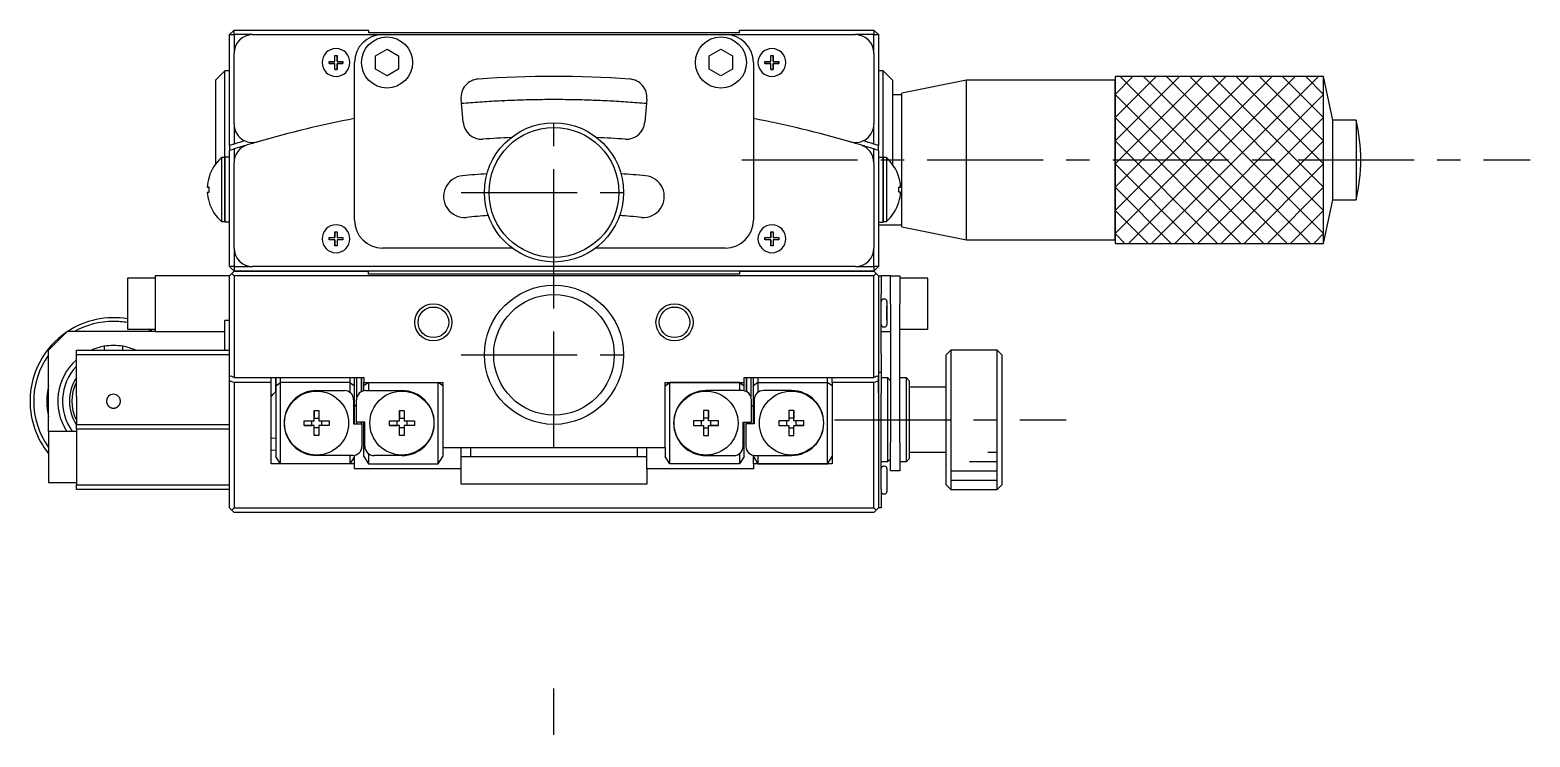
# Model space of a CAD drawing. Extents: x -157 to 403, y -26 to 311.
# Drawn here: x 1.9 to 163.6, y 235.3 to 311.5 of the extents above; entities that cross this region are included whole.
import ezdxf

# ---------------------------------------------------------------- set-up
doc = ezdxf.new("R2010")
doc.units = 0
doc.header["$LTSCALE"] = 10
doc.linetypes.add('CENTER', pattern=[2, 1.25, -0.25, 0.25, -0.25])
doc.layers.get('0').update_dxf_attribs({"linetype": 'CONTINUOUS'})
doc.layers.add('CENTER', color=1, linetype='CENTER')

msp = doc.modelspace()

# ---------------------------------------------------------------- linework, layer by layer
at = {"color": 7, "linetype": 'CONTINUOUS'}
for p, q in [((23.374496, 310.968699), (23.874496, 311.468699)), ((23.374496, 310.968699), (23.874496, 310.968699)), ((23.374496, 299.01321), (23.374496, 310.968699)), ((23.874496, 310.968699), (23.874496, 311.468699)), ((23.874496, 311.468699), (38.374496, 311.468699)), ((23.874496, 310.968699), (23.874496, 308.968699)), ((25.874496, 310.968699), (23.874496, 310.968699)), ((25.874496, 310.968699), (39.874496, 310.968699)), ((38.374496, 311.468699), (38.374496, 311.168699)), ((78.374496, 311.168699), (38.374496, 311.168699)), ((39.874496, 310.968699), (76.874496, 310.968699)), ((76.874496, 310.968699), (90.874496, 310.968699)), ((78.374496, 311.168699), (78.374496, 311.468699)), ((78.374496, 311.468699), (92.874496, 311.468699)), ((92.874496, 310.968699), (90.874496, 310.968699)), ((92.874496, 311.468699), (93.374496, 310.968699)), ((92.874496, 311.468699), (92.874496, 310.968699)), ((92.874496, 308.968699), (92.874496, 310.968699)), ((92.874496, 310.968699), (93.374496, 310.968699)), ((93.374496, 310.968699), (93.374496, 299.01321)), ((23.874496, 301.343629), (23.874496, 308.968699)), ((39.124496, 308.690386), (40.374496, 309.412074)), ((40.374496, 309.412074), (41.624496, 308.690386)), ((75.124496, 308.690386), (76.374496, 309.412074)), ((76.374496, 309.412074), (77.624496, 308.690386)), ((92.874496, 308.968699), (92.874496, 301.343629)), ((34.124496, 308.093699), (34.749496, 308.093699)), ((34.124496, 307.843699), (34.124496, 308.093699)), ((34.749496, 307.843699), (34.124496, 307.843699)), ((34.124496, 307.843699), (34.749496, 307.843699)), ((34.749496, 308.718699), (34.999496, 308.718699)), ((34.749496, 308.093699), (34.749496, 308.718699)), ((34.749496, 307.218699), (34.749496, 307.843699)), ((34.999496, 308.718699), (34.999496, 308.093699)), ((34.999496, 308.093699), (34.999496, 308.718699)), ((34.999496, 308.093699), (35.624496, 308.093699)), ((34.999496, 307.843699), (34.999496, 307.218699)), ((35.624496, 307.843699), (34.999496, 307.843699)), ((34.999496, 307.218699), (34.999496, 307.843699)), ((34.999496, 307.843699), (35.624496, 307.843699)), ((35.624496, 308.093699), (35.624496, 307.843699)), ((35.624496, 307.843699), (35.624496, 308.093699)), ((36.874496, 290.968699), (36.874496, 307.968699)), ((39.124496, 307.247011), (39.124496, 308.690386)), ((41.624496, 308.690386), (41.624496, 307.247011)), ((75.124496, 307.247011), (75.124496, 308.690386)), ((77.624496, 308.690386), (77.624496, 307.247011)), ((79.874496, 307.968699), (79.874496, 290.968699)), ((81.124496, 308.093699), (81.749496, 308.093699)), ((81.124496, 307.843699), (81.124496, 308.093699)), ((81.749496, 307.843699), (81.124496, 307.843699)), ((81.124496, 307.843699), (81.749496, 307.843699)), ((81.749496, 308.718699), (81.999496, 308.718699)), ((81.749496, 308.093699), (81.749496, 308.718699)), ((81.749496, 307.218699), (81.749496, 307.843699)), ((81.999496, 308.718699), (81.999496, 308.093699)), ((81.999496, 308.093699), (81.999496, 308.718699)), ((81.999496, 308.093699), (82.624496, 308.093699)), ((81.999496, 307.843699), (81.999496, 307.218699)), ((82.624496, 307.843699), (81.999496, 307.843699)), ((81.999496, 307.218699), (81.999496, 307.843699)), ((81.999496, 307.843699), (82.624496, 307.843699)), ((82.624496, 308.093699), (82.624496, 307.843699)), ((82.624496, 307.843699), (82.624496, 308.093699)), ((22.874496, 307.068699), (21.874496, 306.068699)), ((21.874496, 306.068699), (21.874496, 297.003829)), ((22.874496, 297.779242), (22.874496, 307.068699)), ((23.374496, 307.068699), (22.874496, 307.068699)), ((34.999496, 307.218699), (34.749496, 307.218699)), ((34.749496, 307.218699), (34.999496, 307.218699)), ((40.374496, 306.525323), (39.124496, 307.247011)), ((41.624496, 307.247011), (40.374496, 306.525323)), ((76.374496, 306.525323), (75.124496, 307.247011)), ((77.624496, 307.247011), (76.374496, 306.525323)), ((81.999496, 307.218699), (81.749496, 307.218699)), ((81.749496, 307.218699), (81.999496, 307.218699)), ((93.874496, 307.068699), (93.374496, 307.068699)), ((93.874496, 297.779242), (93.874496, 307.068699)), ((94.874496, 306.068699), (93.874496, 307.068699)), ((94.874496, 306.068699), (94.874496, 297.003829)), ((102.874496, 306.068699), (95.874496, 304.668699)), ((102.874496, 288.868699), (102.874496, 306.068699)), ((118.874496, 306.068699), (102.874496, 306.068699)), ((118.874496, 306.468699), (118.874496, 306.068699)), ((141.374496, 306.468699), (118.874496, 306.468699)), ((118.874496, 306.468699), (118.874496, 288.468699)), ((118.874496, 288.868699), (118.874496, 306.068699)), ((142.374496, 301.768699), (141.374496, 306.468699)), ((141.374496, 288.468699), (141.374496, 306.468699)), ((95.874496, 304.468699), (94.874496, 304.468699)), ((95.874496, 290.268699), (95.874496, 304.668699)), ((95.874496, 304.468699), (95.874496, 304.668699)), ((95.874496, 290.468699), (95.874496, 304.468699)), ((48.571025, 301.522891), (48.353102, 304.013762)), ((52.950003, 303.836286), (52.950971, 303.818861)), ((52.950971, 303.818861), (52.951923, 303.801333)), ((53.745659, 303.839052), (53.744797, 303.854566)), ((53.99739, 303.859617), (53.995473, 303.850129)), ((55.122685, 303.90389), (55.121616, 303.919161)), ((55.418356, 303.926052), (55.416349, 303.916931)), ((56.499012, 303.933199), (56.497284, 303.952841)), ((56.828663, 303.94381), (56.826423, 303.93403)), ((56.831322, 303.955325), (56.828663, 303.94381)), ((57.874855, 303.957257), (57.874104, 303.964664)), ((59.251736, 303.946267), (59.250726, 303.954594)), ((59.252567, 303.9393), (59.251736, 303.946267)), ((59.253387, 303.932328), (59.252567, 303.9393)), ((59.648815, 303.93561), (59.646033, 303.925221)), ((59.650654, 303.94242), (59.648815, 303.93561)), ((62.462775, 303.874624), (62.460111, 303.866518)), ((62.46965, 303.895057), (62.462775, 303.874624)), ((63.378438, 303.846062), (63.376526, 303.855325)), ((63.379974, 303.83845), (63.378438, 303.846062)), ((63.866456, 303.834064), (63.863495, 303.825622)), ((68.395891, 304.013762), (68.177968, 301.522891)), ((23.874496, 301.343629), (23.874496, 299.171707)), ((92.874496, 299.171707), (92.874496, 301.343629)), ((142.374496, 293.168699), (142.374496, 301.768699)), ((144.874496, 301.768699), (142.374496, 301.768699)), ((144.874496, 301.768699), (144.874496, 293.168699)), ((87.065254, 300.301704), (87.064976, 300.314448)), ((22.531882, 297.720699), (22.531882, 290.820699)), ((22.874496, 297.720699), (22.531882, 297.720699)), ((22.874496, 297.720699), (22.874496, 297.779242)), ((22.874496, 290.779242), (22.874496, 297.779242)), ((23.374496, 297.779242), (22.874496, 297.779242)), ((22.874496, 297.720699), (22.874496, 290.820699)), ((23.374496, 299.01321), (23.374496, 298.488192)), ((23.374496, 285.968699), (23.374496, 298.488192)), ((23.874496, 298.647451), (23.874496, 297.171995)), ((92.874496, 297.171995), (92.874496, 298.647451)), ((93.374496, 298.488192), (93.374496, 299.01321)), ((93.374496, 298.488192), (93.374496, 285.968699)), ((93.374496, 297.779242), (93.874496, 297.779242)), ((93.874496, 290.779242), (93.874496, 297.779242)), ((93.874496, 297.720699), (93.874496, 297.779242)), ((93.874496, 297.720699), (93.874496, 290.820699)), ((94.21711, 297.720699), (93.874496, 297.720699)), ((94.21711, 297.720699), (94.21711, 290.820699)), ((23.874496, 287.968699), (23.874496, 297.171995)), ((92.874496, 297.171995), (92.874496, 287.968699)), ((21.184067, 294.530699), (20.989216, 294.530699)), ((20.989216, 294.530699), (21.184067, 294.530699)), ((21.184067, 295.618485), (21.177376, 295.621748)), ((21.184067, 295.618485), (21.177376, 295.621748)), ((21.184067, 294.010699), (21.184067, 294.530699)), ((95.564926, 295.618485), (95.571617, 295.621748)), ((95.564926, 295.618485), (95.571617, 295.621748)), ((95.564926, 294.530699), (95.759777, 294.530699)), ((95.564926, 294.010699), (95.564926, 294.530699)), ((95.759777, 294.530699), (95.564926, 294.530699)), ((20.989216, 294.010699), (21.184067, 294.010699)), ((21.177376, 292.91965), (21.184067, 292.922914)), ((95.759777, 294.010699), (95.564926, 294.010699)), ((95.571617, 292.91965), (95.564926, 292.922914)), ((141.374496, 288.468699), (142.374496, 293.168699)), ((142.374496, 293.168699), (144.874496, 293.168699)), ((22.531882, 290.820699), (22.874496, 290.820699)), ((22.874496, 290.779242), (22.874496, 290.820699)), ((22.874496, 290.770699), (22.874496, 290.779242)), ((23.374496, 290.779242), (22.874496, 290.779242)), ((23.374496, 290.770699), (22.874496, 290.770699)), ((34.749496, 289.718699), (34.999496, 289.718699)), ((34.749496, 289.093699), (34.749496, 289.718699)), ((34.749496, 289.718699), (34.749496, 289.093699)), ((34.999496, 289.718699), (34.999496, 289.093699)), ((81.749496, 289.718699), (81.999496, 289.718699)), ((81.749496, 289.093699), (81.749496, 289.718699)), ((81.749496, 289.718699), (81.749496, 289.093699)), ((81.999496, 289.718699), (81.999496, 289.093699)), ((93.374496, 290.779242), (93.874496, 290.779242)), ((93.374496, 290.770699), (93.874496, 290.770699)), ((93.374496, 290.468699), (95.874496, 290.468699)), ((93.874496, 290.779242), (93.874496, 290.820699)), ((93.874496, 290.820699), (94.21711, 290.820699)), ((93.874496, 290.770699), (93.874496, 290.779242)), ((95.874496, 290.268699), (95.874496, 290.468699)), ((95.874496, 290.268699), (102.874496, 288.868699)), ((23.874496, 287.968699), (23.874496, 285.968699)), ((34.124496, 289.093699), (34.749496, 289.093699)), ((34.124496, 288.843699), (34.124496, 289.093699)), ((34.124496, 289.093699), (34.124496, 288.843699)), ((34.749496, 288.843699), (34.124496, 288.843699)), ((34.749496, 288.218699), (34.749496, 288.843699)), ((34.749496, 288.843699), (34.749496, 288.218699)), ((34.999496, 288.218699), (34.749496, 288.218699)), ((34.999496, 289.093699), (35.624496, 289.093699)), ((34.999496, 288.843699), (34.999496, 288.218699)), ((35.624496, 288.843699), (34.999496, 288.843699)), ((35.624496, 289.093699), (35.624496, 288.843699)), ((53.874497, 287.968699), (39.874496, 287.968699)), ((76.874496, 287.968699), (62.874494, 287.968699)), ((81.124496, 289.093699), (81.749496, 289.093699)), ((81.124496, 288.843699), (81.124496, 289.093699)), ((81.124496, 289.093699), (81.124496, 288.843699)), ((81.749496, 288.843699), (81.124496, 288.843699)), ((81.749496, 288.218699), (81.749496, 288.843699)), ((81.749496, 288.843699), (81.749496, 288.218699)), ((81.999496, 288.218699), (81.749496, 288.218699)), ((81.999496, 289.093699), (82.624496, 289.093699)), ((81.999496, 288.843699), (81.999496, 288.218699)), ((82.624496, 288.843699), (81.999496, 288.843699)), ((82.624496, 289.093699), (82.624496, 288.843699)), ((92.874496, 285.968699), (92.874496, 287.968699)), ((102.874496, 288.868699), (118.874496, 288.868699)), ((118.874496, 288.868699), (118.874496, 288.468699)), ((118.874496, 288.468699), (141.374496, 288.468699)), ((12.374496, 284.718699), (12.374496, 281.968699)), ((15.374496, 284.718699), (12.374496, 284.718699)), ((15.374496, 284.968699), (15.374496, 278.968699)), ((23.374496, 284.968699), (15.374496, 284.968699)), ((23.374496, 285.968699), (23.874496, 285.468699)), ((23.874496, 285.968699), (23.374496, 285.968699)), ((23.374496, 284.968699), (23.624496, 285.218699)), ((23.374496, 274.21538), (23.374496, 284.968699)), ((23.624496, 285.218699), (23.874496, 285.468699)), ((23.624496, 285.218699), (23.874496, 284.968699)), ((23.874496, 285.968699), (25.874496, 285.968699)), ((23.874496, 285.968699), (23.874496, 285.468699)), ((23.874496, 285.468699), (38.374496, 285.468699)), ((38.374496, 285.468699), (23.874496, 285.468699)), ((23.874496, 284.968699), (23.874496, 274.010109)), ((92.874496, 284.968699), (23.874496, 284.968699)), ((90.874496, 285.968699), (25.874496, 285.968699)), ((38.374496, 285.168699), (38.374496, 285.468699)), ((78.374496, 285.468699), (38.374496, 285.468699)), ((78.374496, 285.168699), (38.374496, 285.168699)), ((78.374496, 285.468699), (78.374496, 285.168699)), ((78.374496, 285.468699), (92.874496, 285.468699)), ((92.874496, 285.468699), (78.374496, 285.468699)), ((90.874496, 285.968699), (92.874496, 285.968699)), ((93.374496, 285.968699), (92.874496, 285.968699)), ((92.874496, 285.968699), (92.874496, 285.468699)), ((93.374496, 285.968699), (92.874496, 285.468699)), ((92.874496, 285.468699), (93.124496, 285.218699)), ((92.874496, 284.968699), (93.124496, 285.218699)), ((92.874496, 274.010109), (92.874496, 284.968699)), ((93.124496, 285.218699), (93.374496, 284.968699)), ((93.374496, 284.968699), (93.674496, 284.968699)), ((93.374496, 284.968699), (93.374496, 282.968699)), ((93.674496, 284.968699), (93.674496, 282.968699)), ((94.674496, 284.968699), (93.674496, 284.968699)), ((94.674496, 281.968699), (94.674496, 284.968699)), ((94.674496, 284.968699), (95.674496, 284.968699)), ((95.674496, 284.968699), (95.674496, 281.968699)), ((98.674496, 284.718699), (95.674496, 284.718699)), ((98.674496, 281.968699), (98.674496, 284.718699)), ((12.374496, 281.968699), (12.374496, 279.218699)), ((93.374496, 282.968699), (93.374496, 276.605086)), ((93.374496, 282.968699), (93.374496, 276.605086)), ((93.674496, 281.768699), (93.674496, 282.968699)), ((93.674496, 280.168699), (93.674496, 281.768699)), ((94.024496, 282.468699), (93.924496, 282.468699)), ((94.274496, 282.218699), (94.274496, 279.718699)), ((94.274496, 282.218699), (94.274496, 281.093699)), ((94.274496, 281.718699), (94.274496, 281.093699)), ((94.274496, 281.093699), (94.274496, 281.718699)), ((94.674496, 281.968699), (94.674496, 266.968699)), ((95.674496, 266.968699), (95.674496, 281.968699)), ((98.674496, 279.218699), (98.674496, 281.968699)), ((22.874496, 278.968699), (22.874496, 280.168699)), ((23.374496, 280.168699), (22.874496, 280.168699)), ((93.674496, 276.605086), (93.674496, 280.168699)), ((94.274496, 281.093699), (94.274496, 280.843699)), ((94.274496, 280.843699), (94.274496, 281.093699)), ((94.274496, 281.093699), (94.274496, 280.843699)), ((94.274496, 280.843699), (94.274496, 279.718699)), ((94.274496, 280.218699), (94.274496, 280.843699)), ((94.274496, 280.843699), (94.274496, 280.218699)), ((5.874496, 278.968699), (3.874496, 276.968699)), ((15.374496, 278.968699), (5.874496, 278.968699)), ((12.374496, 279.218699), (15.374496, 279.218699)), ((15.374496, 278.968699), (22.874496, 278.968699)), ((22.874496, 276.968699), (22.874496, 278.968699)), ((93.674496, 278.968699), (94.674496, 278.968699)), ((93.924496, 279.468699), (94.024496, 279.468699)), ((95.674496, 279.218699), (98.674496, 279.218699)), ((3.874496, 268.218699), (3.874496, 276.968699)), ((6.874496, 276.968699), (23.374496, 276.968699)), ((6.874496, 276.468699), (6.874496, 276.968699)), ((9.874496, 277.384778), (9.874496, 276.96875)), ((11.874496, 276.96875), (11.874496, 277.384778)), ((93.374496, 276.605086), (93.374496, 274.21538)), ((93.674496, 276.605086), (93.674496, 274.605086)), ((101.174496, 276.968699), (100.674496, 276.468699)), ((101.174496, 276.968699), (101.174496, 269.468699)), ((106.174496, 276.968699), (101.174496, 276.968699)), ((106.174496, 269.468699), (106.174496, 276.968699)), ((106.674496, 276.468699), (106.174496, 276.968699)), ((23.374496, 276.468699), (6.874496, 276.468699)), ((6.874496, 271.968699), (6.874496, 276.468699)), ((100.674496, 269.468699), (100.674496, 276.468699)), ((106.674496, 276.468699), (106.674496, 269.468699)), ((23.374496, 273.67529), (23.374496, 274.21538)), ((23.374496, 259.968699), (23.374496, 273.67529)), ((23.874496, 274.010109), (37.874496, 274.010109)), ((23.874496, 273.468699), (23.874496, 259.968699)), ((27.874496, 273.468699), (23.874496, 273.468699)), ((27.874496, 273.468699), (27.874496, 274.010109)), ((27.874496, 264.72825), (27.874496, 273.468699)), ((28.359406, 274.010109), (28.359406, 273.468699)), ((28.359406, 273.468699), (28.359406, 272.468699)), ((28.374496, 274.010109), (28.374496, 273.134701)), ((28.374496, 273.134701), (28.874496, 273.468699)), ((28.874496, 273.468699), (28.874496, 274.010109)), ((36.374496, 273.468699), (28.874496, 273.468699)), ((28.874496, 264.72825), (28.874496, 273.468699)), ((36.374496, 274.010109), (36.374496, 273.468699)), ((36.374496, 273.468699), (36.874496, 273.134701)), ((36.374496, 273.468699), (36.374496, 272.41793)), ((36.874496, 273.134701), (36.874496, 274.010109)), ((37.124496, 271.921637), (37.124496, 274.010109)), ((37.624496, 274.010109), (37.624496, 272.502415)), ((37.624497, 272.502416), (37.624497, 274.010109)), ((37.874496, 274.010109), (37.874496, 273.468699)), ((38.374496, 273.468699), (37.874496, 273.134701)), ((37.874496, 273.134701), (37.874496, 273.468699)), ((37.874496, 273.468699), (46.374496, 273.468699)), ((38.374496, 273.468699), (38.374496, 272.609387)), ((38.374496, 273.468699), (45.874496, 273.468699)), ((45.874496, 264.72825), (45.874496, 273.468699)), ((46.374496, 273.134701), (45.874496, 273.468699)), ((46.374496, 273.468699), (46.374496, 266.468699)), ((70.374496, 273.134701), (70.874496, 273.468699)), ((70.374496, 273.468699), (78.874496, 273.468699)), ((70.374496, 266.468699), (70.374496, 273.468699)), ((78.374496, 273.468699), (70.874496, 273.468699)), ((70.874496, 264.72825), (70.874496, 273.468699)), ((78.374496, 273.468699), (78.874496, 273.134701)), ((78.374496, 273.468699), (78.374496, 272.609387)), ((78.874496, 274.010109), (92.874496, 274.010109)), ((78.874496, 273.468699), (78.874496, 274.010109)), ((78.874496, 273.134701), (78.874496, 273.468699)), ((79.124496, 274.010109), (79.124496, 272.502415)), ((79.124496, 272.502416), (79.124496, 274.010109)), ((79.624496, 271.921637), (79.624496, 274.010109)), ((79.874496, 273.134701), (79.874496, 274.010109)), ((80.374496, 273.468699), (79.874496, 273.134701)), ((80.374496, 274.010109), (80.374496, 273.468699)), ((80.374496, 273.468699), (87.874496, 273.468699)), ((80.374496, 273.468699), (80.374496, 272.41793)), ((87.874496, 273.468699), (87.874496, 274.010109)), ((88.374496, 273.134701), (87.874496, 273.468699)), ((87.874496, 264.72825), (87.874496, 273.468699)), ((88.374496, 273.468699), (88.374496, 274.010109)), ((88.374496, 273.468699), (88.374496, 264.72825)), ((92.874496, 273.468699), (88.374496, 273.468699)), ((92.874496, 259.968699), (92.874496, 273.468699)), ((93.374496, 274.605086), (93.674496, 274.605086)), ((93.374496, 274.184368), (93.374496, 273.67529)), ((93.374496, 273.67529), (93.374496, 274.184368)), ((93.374496, 273.67529), (93.374496, 272.322486)), ((93.374496, 272.322486), (93.374496, 273.67529)), ((93.674496, 274.605086), (93.674496, 274.184368)), ((93.674496, 274.184368), (93.674496, 272.322486)), ((94.374496, 273.968699), (93.674496, 273.968699)), ((94.374496, 269.468699), (94.374496, 273.968699)), ((94.674496, 273.668699), (94.374496, 273.968699)), ((96.374496, 273.968699), (95.674496, 273.968699)), ((96.374496, 269.468699), (96.374496, 273.968699)), ((96.674496, 273.668699), (96.374496, 273.968699)), ((96.674496, 273.668699), (96.674496, 269.468699)), ((6.874496, 271.968699), (6.874496, 268.968699)), ((10.183408, 271.760069), (10.170794, 271.728123)), ((10.192889, 271.781607), (10.183408, 271.760069)), ((10.203046, 271.802846), (10.192889, 271.781607)), ((10.218174, 271.831657), (10.203046, 271.802846)), ((10.234551, 271.859809), (10.218174, 271.831657)), ((10.252129, 271.887218), (10.234551, 271.859809)), ((10.271987, 271.91533), (10.252129, 271.887218)), ((10.293126, 271.94252), (10.271987, 271.91533)), ((10.315479, 271.968699), (10.293126, 271.94252)), ((11.456214, 271.942093), (11.433513, 271.968699)), ((11.477661, 271.914445), (11.456214, 271.942093)), ((11.497784, 271.885847), (11.477661, 271.914445)), ((11.516359, 271.856655), (11.497784, 271.885847)), ((11.533573, 271.82663), (11.516359, 271.856655)), ((11.549371, 271.795874), (11.533573, 271.82663)), ((11.559564, 271.773955), (11.549371, 271.795874)), ((11.569042, 271.75173), (11.559564, 271.773955)), ((11.580935, 271.720576), (11.569042, 271.75173)), ((27.874496, 271.983789), (28.109406, 272.218699)), ((28.109406, 272.218699), (28.359406, 272.468699)), ((28.374496, 272.468699), (28.359406, 272.468699)), ((28.374496, 273.134701), (28.374496, 265.508162)), ((32.774496, 272.61793), (35.774496, 272.61793)), ((36.874496, 271.098892), (36.874496, 273.134701)), ((37.874496, 272.589183), (37.874496, 273.134701)), ((38.074496, 272.609387), (41.974496, 272.609387)), ((78.674496, 272.609387), (74.774496, 272.609387)), ((78.874496, 272.589183), (78.874496, 273.134701)), ((79.874496, 271.098892), (79.874496, 273.134701)), ((83.974496, 272.61793), (80.974496, 272.61793)), ((93.374496, 272.322486), (93.374496, 261.968699)), ((93.374496, 272.322486), (93.374496, 261.968699)), ((93.674496, 261.968699), (93.674496, 272.322486)), ((100.674496, 272.968699), (96.674496, 272.968699)), ((10.124824, 271.490801), (10.124546, 271.460481)), ((10.124546, 271.460481), (10.125486, 271.430227)), ((10.12633, 271.521111), (10.124824, 271.490801)), ((10.125486, 271.430227), (10.127639, 271.400114)), ((10.128323, 271.544361), (10.12633, 271.521111)), ((10.127639, 271.400114), (10.131054, 271.369751)), ((10.131041, 271.567565), (10.128323, 271.544361)), ((10.135993, 271.599505), (10.131041, 271.567565)), ((10.131054, 271.369751), (10.135698, 271.339583)), ((10.135698, 271.339583), (10.14155, 271.309681)), ((10.142328, 271.631262), (10.135993, 271.599505)), ((10.14155, 271.309681), (10.148592, 271.280119)), ((10.150032, 271.66274), (10.142328, 271.631262)), ((10.148592, 271.280119), (10.158021, 271.246977)), ((10.159658, 271.695643), (10.150032, 271.66274)), ((10.158021, 271.246977), (10.168946, 271.214344)), ((10.170794, 271.728123), (10.159658, 271.695643)), ((10.168946, 271.214344), (10.181327, 271.182315)), ((10.181327, 271.182315), (10.194352, 271.152626)), ((10.194352, 271.152626), (10.208637, 271.123548)), ((10.208637, 271.123548), (10.224141, 271.095151)), ((10.224141, 271.095151), (10.236102, 271.075058)), ((10.236102, 271.075058), (10.24868, 271.055354)), ((10.24868, 271.055354), (10.260643, 271.037787)), ((10.260643, 271.037787), (10.273099, 271.020567)), ((10.273099, 271.020567), (10.290589, 270.998006)), ((10.290589, 270.998006), (10.308937, 270.976112)), ((10.308937, 270.976112), (10.32811, 270.954927)), ((10.32811, 270.954927), (10.348277, 270.93429)), ((10.348277, 270.93429), (10.369253, 270.914417)), ((10.369253, 270.914417), (10.390998, 270.895349)), ((10.390998, 270.895349), (10.407886, 270.881523)), ((10.407886, 270.881523), (10.425191, 270.868178)), ((10.425191, 270.868178), (10.451447, 270.849402)), ((10.451447, 270.849402), (10.478691, 270.831645)), ((10.478691, 270.831645), (10.506744, 270.815049)), ((10.506744, 270.815049), (10.535854, 270.799504)), ((10.535854, 270.799504), (10.565696, 270.785221)), ((10.565696, 270.785221), (10.596532, 270.77211)), ((10.596532, 270.77211), (10.628002, 270.760362)), ((10.628002, 270.760362), (10.660234, 270.749956)), ((10.660234, 270.749956), (10.693592, 270.740845)), ((10.693592, 270.740845), (10.727425, 270.733262)), ((10.727425, 270.733262), (10.761609, 270.727243)), ((10.761609, 270.727243), (10.794285, 270.723002)), ((10.794285, 270.723002), (10.827166, 270.720196)), ((10.827166, 270.720196), (10.860139, 270.718836)), ((10.860139, 270.718836), (10.884062, 270.71876)), ((10.884062, 270.71876), (10.907973, 270.719446)), ((10.907973, 270.719446), (10.936765, 270.721291)), ((10.936765, 270.721291), (10.965471, 270.724241)), ((10.965471, 270.724241), (10.994016, 270.728286)), ((10.994016, 270.728286), (11.022326, 270.733412)), ((11.022326, 270.733412), (11.050784, 270.739714)), ((11.050784, 270.739714), (11.078952, 270.747109)), ((11.078952, 270.747109), (11.106761, 270.755572)), ((11.106761, 270.755572), (11.134144, 270.765077)), ((11.134144, 270.765077), (11.160925, 270.775549)), ((11.160925, 270.775549), (11.187248, 270.787023)), ((11.187248, 270.787023), (11.213059, 270.799466)), ((11.213059, 270.799466), (11.238301, 270.812843)), ((11.238301, 270.812843), (11.271462, 270.832369)), ((11.271462, 270.832369), (11.303514, 270.853524)), ((11.303514, 270.853524), (11.334347, 270.876215)), ((11.334347, 270.876215), (11.360776, 270.897708)), ((11.360776, 270.897708), (11.386172, 270.92035)), ((11.386172, 270.92035), (11.410471, 270.944074)), ((11.410471, 270.944074), (11.432403, 270.967461)), ((11.432403, 270.967461), (11.453309, 270.991756)), ((11.453309, 270.991756), (11.473142, 271.016898)), ((11.473142, 271.016898), (11.486801, 271.03559)), ((11.486801, 271.03559), (11.499878, 271.054696)), ((11.499878, 271.054696), (11.516982, 271.081772)), ((11.516982, 271.081772), (11.532996, 271.109703)), ((11.532996, 271.109703), (11.547808, 271.138318)), ((11.547808, 271.138318), (11.561505, 271.167835)), ((11.561505, 271.167835), (11.573924, 271.197956)), ((11.573924, 271.197956), (11.585131, 271.228911)), ((11.591429, 271.688936), (11.580935, 271.720576)), ((11.585131, 271.228911), (11.594985, 271.26038)), ((11.600496, 271.656912), (11.591429, 271.688936)), ((11.594985, 271.26038), (11.603498, 271.292471)), ((11.608506, 271.622732), (11.600496, 271.656912)), ((11.603498, 271.292471), (11.608246, 271.313421)), ((11.608246, 271.313421), (11.612397, 271.334525)), ((11.614906, 271.588243), (11.608506, 271.622732)), ((11.612397, 271.334525), (11.617024, 271.363101)), ((11.619679, 271.553568), (11.614906, 271.588243)), ((11.617024, 271.363101), (11.620553, 271.391895)), ((11.621873, 271.531372), (11.619679, 271.553568)), ((11.620553, 271.391895), (11.622968, 271.420844)), ((11.623405, 271.509145), (11.621873, 271.531372)), ((11.622968, 271.420844), (11.624267, 271.450211)), ((11.624415, 271.479668), (11.623405, 271.509145)), ((11.624267, 271.450211), (11.624415, 271.479668)), ((32.514496, 270.457173), (33.034496, 270.457173)), ((32.514496, 269.369387), (32.514496, 270.457173)), ((32.514496, 270.457173), (32.514496, 269.632695)), ((33.034496, 270.457173), (33.034496, 269.369387)), ((36.774298, 270.947624), (36.874496, 271.098892)), ((36.774496, 271.61793), (36.774496, 269.01793)), ((36.774496, 271.61793), (36.774496, 269.01793)), ((36.854201, 271.068139), (37.074496, 270.857934)), ((36.874496, 269.01793), (36.874496, 271.048773)), ((37.074496, 269.209387), (37.074496, 271.609387)), ((41.714496, 270.457173), (42.234496, 270.457173)), ((41.714496, 269.369387), (41.714496, 270.457173)), ((41.714496, 270.457173), (41.714496, 269.632695)), ((42.234496, 270.457173), (42.234496, 269.369387)), ((75.034496, 270.457173), (74.514496, 270.457173)), ((74.514496, 270.457173), (74.514496, 269.369387)), ((75.034496, 269.369387), (75.034496, 270.457173)), ((75.034496, 270.457173), (75.034496, 269.632695)), ((79.674496, 269.209387), (79.674496, 271.609387)), ((79.674496, 270.857934), (79.894791, 271.068139)), ((79.974695, 270.947624), (79.874496, 271.098892)), ((79.874496, 269.01793), (79.874496, 271.048773)), ((79.974496, 271.61793), (79.974496, 269.01793)), ((79.974496, 271.61793), (79.974496, 269.01793)), ((84.234496, 270.457173), (83.714496, 270.457173)), ((83.714496, 270.457173), (83.714496, 269.369387)), ((84.234496, 269.369387), (84.234496, 270.457173)), ((84.234496, 270.457173), (84.234496, 269.632695)), ((6.874496, 268.468699), (6.874496, 268.968699)), ((6.874496, 268.968699), (23.374496, 268.968699)), ((31.426711, 269.369387), (32.514496, 269.369387)), ((31.426711, 268.849387), (31.426711, 269.369387)), ((32.514496, 268.849387), (31.426711, 268.849387)), ((31.426711, 268.849387), (32.251188, 268.849387)), ((32.251188, 268.849387), (32.251188, 269.369387)), ((32.514496, 268.849387), (32.251188, 268.849387)), ((32.514496, 269.369387), (32.514496, 269.632695)), ((32.514496, 269.632695), (33.034496, 269.632695)), ((32.514496, 267.761601), (32.514496, 268.849387)), ((32.514496, 268.586079), (32.514496, 268.849387)), ((32.514496, 267.761601), (32.514496, 268.586079)), ((33.034496, 268.586079), (32.514496, 268.586079)), ((33.034496, 269.369387), (34.122282, 269.369387)), ((33.034496, 268.849387), (33.034496, 267.761601)), ((34.122282, 268.849387), (33.034496, 268.849387)), ((33.297804, 268.849387), (33.034496, 268.849387)), ((33.297804, 269.369387), (33.297804, 268.849387)), ((34.122282, 268.849387), (33.297804, 268.849387)), ((34.122282, 269.369387), (34.122282, 268.849387)), ((36.774496, 269.01793), (37.674496, 269.01793)), ((37.974496, 269.209387), (37.074496, 269.209387)), ((37.124496, 269.01793), (37.124496, 269.209387)), ((37.624496, 269.209387), (37.624496, 269.01793)), ((37.624497, 269.01793), (37.624497, 269.209387)), ((37.674496, 269.01793), (37.674496, 266.61793)), ((37.674496, 269.01793), (37.674496, 266.61793)), ((37.874496, 267.566515), (37.874496, 269.209387)), ((37.974496, 266.609387), (37.974496, 269.209387)), ((40.626711, 269.369387), (41.714496, 269.369387)), ((40.626711, 268.849387), (40.626711, 269.369387)), ((41.714496, 268.849387), (40.626711, 268.849387)), ((40.626711, 268.849387), (41.451188, 268.849387)), ((41.451188, 268.849387), (41.451188, 269.369387)), ((41.714496, 268.849387), (41.451188, 268.849387)), ((41.714496, 269.369387), (41.714496, 269.632695)), ((41.714496, 269.632695), (42.234496, 269.632695)), ((41.714496, 267.761601), (41.714496, 268.849387)), ((41.714496, 268.586079), (41.714496, 268.849387)), ((41.714496, 267.761601), (41.714496, 268.586079)), ((42.234496, 268.586079), (41.714496, 268.586079)), ((42.234496, 269.369387), (43.322282, 269.369387)), ((42.234496, 268.849387), (42.234496, 267.761601)), ((43.322282, 268.849387), (42.234496, 268.849387)), ((42.497804, 268.849387), (42.234496, 268.849387)), ((42.497804, 269.369387), (42.497804, 268.849387)), ((43.322282, 268.849387), (42.497804, 268.849387)), ((43.322282, 269.369387), (43.322282, 268.849387)), ((74.514496, 269.369387), (73.426711, 269.369387)), ((73.426711, 269.369387), (73.426711, 268.849387)), ((73.426711, 268.849387), (74.514496, 268.849387)), ((73.426711, 268.849387), (74.251188, 268.849387)), ((74.251188, 269.369387), (74.251188, 268.849387)), ((74.251188, 268.849387), (74.514496, 268.849387)), ((75.034496, 269.632695), (74.514496, 269.632695)), ((74.514496, 268.849387), (74.514496, 267.761601)), ((74.514496, 268.586079), (75.034496, 268.586079)), ((75.034496, 269.369387), (75.034496, 269.632695)), ((76.122282, 269.369387), (75.034496, 269.369387)), ((75.034496, 267.761601), (75.034496, 268.849387)), ((75.034496, 268.849387), (76.122282, 268.849387)), ((75.034496, 268.849387), (75.297804, 268.849387)), ((75.034496, 268.586079), (75.034496, 268.849387)), ((75.034496, 267.761601), (75.034496, 268.586079)), ((75.297804, 268.849387), (75.297804, 269.369387)), ((76.122282, 268.849387), (75.297804, 268.849387)), ((76.122282, 268.849387), (76.122282, 269.369387)), ((78.774496, 269.209387), (79.674496, 269.209387)), ((78.774496, 266.609387), (78.774496, 269.209387)), ((78.874496, 267.566515), (78.874496, 269.209387)), ((79.974496, 269.01793), (79.074496, 269.01793)), ((79.074496, 269.01793), (79.074496, 266.61793)), ((79.074496, 269.01793), (79.074496, 266.61793)), ((79.124496, 269.209387), (79.124496, 269.01793)), ((79.124496, 269.01793), (79.124496, 269.209387)), ((79.624496, 269.01793), (79.624496, 269.209387)), ((83.714496, 269.369387), (82.626711, 269.369387)), ((82.626711, 269.369387), (82.626711, 268.849387)), ((82.626711, 268.849387), (83.714496, 268.849387)), ((82.626711, 268.849387), (83.451188, 268.849387)), ((83.451188, 269.369387), (83.451188, 268.849387)), ((83.451188, 268.849387), (83.714496, 268.849387)), ((84.234496, 269.632695), (83.714496, 269.632695)), ((83.714496, 268.849387), (83.714496, 267.761601)), ((83.714496, 268.586079), (84.234496, 268.586079)), ((84.234496, 269.369387), (84.234496, 269.632695)), ((85.322282, 269.369387), (84.234496, 269.369387)), ((84.234496, 267.761601), (84.234496, 268.849387)), ((84.234496, 268.849387), (85.322282, 268.849387)), ((84.234496, 268.849387), (84.497804, 268.849387)), ((84.234496, 268.586079), (84.234496, 268.849387)), ((84.234496, 267.761601), (84.234496, 268.586079)), ((84.497804, 268.849387), (84.497804, 269.369387)), ((85.322282, 268.849387), (84.497804, 268.849387)), ((85.322282, 268.849387), (85.322282, 269.369387)), ((94.374496, 264.968699), (94.374496, 269.468699)), ((96.374496, 264.968699), (96.374496, 269.468699)), ((96.674496, 269.468699), (96.674496, 265.268699)), ((100.674496, 262.468699), (100.674496, 269.468699)), ((101.174496, 269.468699), (101.174496, 261.968699)), ((106.174496, 261.968699), (106.174496, 269.468699)), ((106.674496, 269.468699), (106.674496, 262.468699)), ((3.874496, 268.218699), (3.874496, 265.468699)), ((6.874496, 268.218699), (3.874496, 268.218699)), ((23.374496, 268.468699), (6.874496, 268.468699)), ((6.874496, 268.468699), (6.874496, 262.468699)), ((28.374496, 267.476887), (27.874496, 267.448649)), ((33.034496, 267.761601), (32.514496, 267.761601)), ((37.874496, 267.566515), (37.974467, 267.631616)), ((37.874496, 265.508162), (37.874496, 267.566515)), ((42.234496, 267.761601), (41.714496, 267.761601)), ((74.514496, 267.761601), (75.034496, 267.761601)), ((78.874496, 267.566515), (78.774525, 267.631616)), ((78.874496, 265.508162), (78.874496, 267.566515)), ((83.714496, 267.761601), (84.234496, 267.761601)), ((94.674496, 263.968699), (94.674496, 266.968699)), ((95.674496, 266.968699), (95.674496, 263.968699)), ((3.874496, 265.468699), (3.874496, 262.718699)), ((27.874496, 266.229251), (28.374496, 266.197295)), ((28.874496, 264.72825), (28.374496, 265.508162)), ((36.674496, 265.61793), (32.774496, 265.61793)), ((36.374496, 265.61793), (36.374496, 264.72825)), ((36.874496, 265.508162), (36.374496, 264.72825)), ((36.874496, 265.508162), (36.874496, 265.638134)), ((36.874496, 264.72825), (36.874496, 265.508162)), ((37.874496, 265.508162), (38.374496, 264.72825)), ((38.374496, 265.809387), (38.374496, 264.72825)), ((41.974496, 265.609387), (38.974496, 265.609387)), ((45.874496, 264.72825), (46.374496, 265.508162)), ((46.374496, 266.468699), (46.374496, 265.508162)), ((46.374496, 266.468699), (70.374496, 266.468699)), ((48.374496, 264.176463), (48.374496, 266.468699)), ((68.374496, 265.468699), (48.374496, 265.468699)), ((49.374496, 266.468699), (49.374496, 265.468699)), ((67.374496, 265.468699), (67.374496, 266.468699)), ((68.374496, 264.176463), (68.374496, 266.468699)), ((70.374496, 266.468699), (70.374496, 265.508162)), ((70.874496, 264.72825), (70.374496, 265.508162)), ((74.774496, 265.609387), (77.774496, 265.609387)), ((78.374496, 265.809387), (78.374496, 264.72825)), ((78.874496, 265.508162), (78.374496, 264.72825)), ((79.874496, 265.508162), (79.874496, 265.638134)), ((79.874496, 265.508162), (80.374496, 264.72825)), ((79.874496, 264.72825), (79.874496, 265.508162)), ((80.074496, 265.61793), (83.974496, 265.61793)), ((80.374496, 265.61793), (80.374496, 264.72825)), ((87.874496, 264.72825), (88.374496, 265.508162)), ((96.674496, 265.968699), (100.674496, 265.968699)), ((28.874496, 264.72825), (27.874496, 264.72825)), ((36.374496, 264.72825), (28.874496, 264.72825)), ((36.374496, 264.72825), (28.874496, 264.72825)), ((36.874496, 264.72825), (36.374496, 264.72825)), ((36.874496, 264.176463), (36.874496, 264.72825)), ((48.374496, 264.176463), (36.874496, 264.176463)), ((38.374496, 264.72825), (45.874496, 264.72825)), ((48.374496, 262.516628), (48.374496, 264.176463)), ((68.374496, 264.176463), (68.374496, 262.516628)), ((79.874496, 264.176463), (68.374496, 264.176463)), ((78.374496, 264.72825), (70.874496, 264.72825)), ((80.374496, 264.72825), (79.874496, 264.72825)), ((79.874496, 264.72825), (79.874496, 264.176463)), ((80.374496, 264.72825), (87.874496, 264.72825)), ((87.874496, 264.72825), (80.374496, 264.72825)), ((88.374496, 264.72825), (87.874496, 264.72825)), ((93.674496, 264.968699), (94.374496, 264.968699)), ((94.024496, 264.468699), (93.924496, 264.468699)), ((94.274496, 264.218699), (94.274496, 262.968699)), ((94.274496, 263.718699), (94.274496, 263.093699)), ((94.374496, 264.968699), (94.674496, 265.268699)), ((95.674496, 263.968699), (94.674496, 263.968699)), ((95.674496, 264.968699), (96.374496, 264.968699)), ((96.374496, 264.968699), (96.674496, 265.268699)), ((3.874496, 262.718699), (6.874496, 262.718699)), ((6.874496, 262.468699), (23.374496, 262.468699)), ((6.874496, 261.968699), (6.874496, 262.468699)), ((68.374496, 262.516628), (48.374496, 262.516628)), ((94.274496, 263.093699), (94.274496, 262.843699)), ((94.274496, 262.968699), (94.274496, 261.718699)), ((94.274496, 262.843699), (94.274496, 262.218699)), ((100.674496, 262.468699), (101.174496, 261.968699)), ((106.174496, 261.968699), (106.674496, 262.468699)), ((23.374496, 261.968699), (6.874496, 261.968699)), ((93.374496, 261.968699), (93.374496, 259.968699)), ((93.674496, 261.968699), (93.674496, 259.968699)), ((93.924496, 261.468699), (94.024496, 261.468699)), ((101.174496, 261.968699), (106.174496, 261.968699)), ((23.624496, 259.718699), (23.374496, 259.968699)), ((23.874496, 259.968699), (23.624496, 259.718699)), ((23.624496, 259.718699), (23.874496, 259.468699)), ((23.874496, 259.968699), (92.874496, 259.968699)), ((92.874496, 259.468699), (23.874496, 259.468699)), ((93.124496, 259.718699), (92.874496, 259.968699)), ((93.124496, 259.718699), (92.874496, 259.468699)), ((93.374496, 259.968699), (93.124496, 259.718699)), ((93.674496, 259.968699), (93.374496, 259.968699))]:
    msp.add_line(p, q, dxfattribs=at)
at = {"color": 3, "linetype": 'CONTINUOUS'}
for p, q in [((118.874496, 304.530294), (120.812901, 306.468699)), ((118.874496, 302.030294), (123.312901, 306.468699)), ((118.874496, 299.530294), (125.812901, 306.468699)), ((118.874496, 297.030294), (128.312901, 306.468699)), ((118.874496, 294.530294), (130.812901, 306.468699)), ((118.874496, 292.030294), (133.312901, 306.468699)), ((118.874496, 289.530294), (135.812901, 306.468699)), ((119.438106, 306.468699), (137.438106, 288.468699)), ((120.312901, 288.468699), (138.312901, 306.468699)), ((121.938106, 306.468699), (139.938106, 288.468699)), ((122.812901, 288.468699), (140.812901, 306.468699)), ((124.438106, 306.468699), (141.374496, 289.532309)), ((126.938106, 306.468699), (141.374496, 292.032309)), ((129.438106, 306.468699), (141.374496, 294.532309)), ((131.938106, 306.468699), (141.374496, 297.032309)), ((134.438106, 306.468699), (141.374496, 299.532309)), ((136.938106, 306.468699), (141.374496, 302.032309)), ((139.438106, 306.468699), (141.374496, 304.532309)), ((118.874496, 304.532309), (134.938106, 288.468699)), ((125.312901, 288.468699), (141.374496, 304.530294)), ((118.874496, 302.032309), (132.438106, 288.468699)), ((127.812901, 288.468699), (141.374496, 302.030294)), ((118.874496, 299.532309), (129.938106, 288.468699)), ((130.312901, 288.468699), (141.374496, 299.530294)), ((118.874496, 297.032309), (127.438106, 288.468699)), ((132.812901, 288.468699), (141.374496, 297.030294)), ((118.874496, 294.532309), (124.938106, 288.468699)), ((135.312901, 288.468699), (141.374496, 294.530294)), ((118.874496, 292.032309), (122.438106, 288.468699)), ((137.812901, 288.468699), (141.374496, 292.030294)), ((118.874496, 289.532309), (119.938106, 288.468699)), ((140.312901, 288.468699), (141.374496, 289.530294)), ((105.174496, 265.968699), (106.174496, 265.968699)), ((101.174496, 263.968699), (106.174496, 263.968699)), ((103.174496, 264.968699), (106.174496, 264.968699)), ((101.174496, 262.968699), (106.174496, 262.968699))]:
    msp.add_line(p, q, dxfattribs=at)
at = {"color": 7, "linetype": 'CONTINUOUS'}
for centre, radius in [((40.374496, 307.968699), 2.75), ((76.374496, 307.968699), 2.75), ((58.374496, 293.9687), 7.5), ((58.374496, 293.9687), 7), ((58.374496, 276.468699), 7.5), ((45.374496, 279.968699), 1.65), ((58.374496, 276.468699), 6.5), ((71.374496, 279.968699), 1.65), ((32.774496, 269.109387), 3.45), ((41.974496, 269.109387), 3.45), ((74.774496, 269.109387), 3.45), ((83.974496, 269.109387), 3.45)]:
    msp.add_circle(centre, radius, dxfattribs=at)
at = {"color": 3, "linetype": 'CONTINUOUS'}
for centre in [(45.374496, 279.968699), (71.374496, 279.968699)]:
    msp.add_circle(centre, 2, dxfattribs=at)
at = {"color": 7, "linetype": 'CONTINUOUS'}
for centre, radius, start, end in [((25.874496, 308.968699), 2, 90, 180), ((39.874496, 307.968699), 3, 90, 180), ((76.874496, 307.968699), 3, 0, 90), ((90.874496, 308.968699), 2, 0, 90), ((34.874496, 307.968699), 1.5, 180, 90), ((34.874496, 307.968699), 1.5, 90, 180), ((81.874496, 307.968699), 1.5, 180, 90), ((81.874496, 307.968699), 1.5, 90, 180), ((50.345491, 304.188074), 2, 94.003501, 185), ((58.374496, 189.468699), 117, 85.996499, 94.003501), ((66.403501, 304.188074), 2, 355, 85.996499), ((58.374496, 189.468699), 114.5, 94, 95), ((58.374496, 189.468699), 114.5, 94, 95), ((58.374496, 189.468699), 114.5, 93, 94), ((58.374496, 189.468699), 114.5, 93, 94), ((58.374496, 189.468699), 114.5, 92, 93), ((58.374496, 189.468699), 114.5, 92, 93), ((58.374496, 189.468699), 114.5, 91, 92), ((58.374496, 189.468699), 114.5, 91, 92), ((58.374496, 189.468699), 114.5, 90, 91), ((58.374496, 189.468699), 114.5, 90, 91), ((58.374496, 189.468699), 114.5, 89, 90), ((58.374496, 189.468699), 114.5, 89, 90), ((58.374496, 189.468699), 114.5, 88, 89), ((58.374496, 189.468699), 114.5, 88, 89), ((58.374496, 189.468699), 114.5, 87, 88), ((58.374496, 189.468699), 114.5, 87, 88), ((58.374496, 189.468699), 114.5, 86, 87), ((58.374496, 189.468699), 114.5, 86, 87), ((58.374496, 189.468699), 114.5, 85, 86), ((58.374496, 189.468699), 114.5, 85, 86), ((25.874496, 301.343629), 2, 180, 286.198738), ((58.374496, 189.468699), 114.5, 100.822843, 106.198738), ((58.374496, 189.468699), 114.5, 100.822843, 106.198738), ((50.563414, 301.697202), 2, 185, 273.981355), ((66.185578, 301.697202), 2, 266.018645, 355), ((58.374496, 189.468699), 114.5, 73.801262, 79.177157), ((58.374496, 189.468699), 114.5, 73.801262, 79.177157), ((90.874496, 301.343629), 2, 253.801262, 0), ((126.634496, 297.468699), 18.74, 0, 13.265029), ((58.374496, 189.468699), 115, 106.853574, 107.457603), ((58.374496, 189.468699), 114.5, 106.198738, 106.791447), ((58.374496, 189.468699), 110.5, 92.399539, 93.981355), ((58.374496, 189.468699), 110.5, 86.018645, 87.600462), ((58.374496, 189.468699), 114.5, 73.208553, 73.801262), ((58.374496, 189.468699), 115, 72.542397, 73.146426), ((25.574496, 294.270699), 4.6, 131.409622, 162.920023), ((58.374496, 189.468699), 115, 107.457603, 107.718932), ((58.374496, 189.468699), 114.5, 107.536304, 107.79889), ((25.874496, 297.171995), 2, 106.791447, 180), ((58.374496, 189.468699), 114.5, 106.791447, 107.536304), ((58.374496, 189.468699), 114.5, 72.463696, 73.208553), ((90.874496, 297.171995), 2, 0, 73.208553), ((58.374496, 189.468699), 114.5, 72.20111, 72.463696), ((58.374496, 189.468699), 115, 72.281068, 72.542397), ((91.174496, 294.270699), 4.6, 17.079977, 48.590378), ((126.634496, 297.468699), 18.74, 346.734971, 0), ((25.574496, 294.270699), 4.592646, 162.934422, 176.754622), ((48.72177, 293.52193), 2.25, 95.3, 275.3), ((58.374496, 189.468699), 106.75, 93.881912, 95.3), ((58.374496, 189.468699), 106.75, 84.7, 86.118089), ((68.027223, 293.52193), 2.25, 264.7, 84.7), ((91.174496, 294.270699), 4.592646, 3.245378, 17.065578), ((25.574496, 294.270699), 4.592646, 183.245378, 197.065578), ((25.574496, 294.270699), 4.6, 197.079977, 228.590378), ((91.174496, 294.270699), 4.6, 311.409622, 342.920023), ((91.174496, 294.270699), 4.592646, 342.934422, 356.754622), ((58.374496, 189.468699), 102.25, 93.966446, 95.3), ((58.374496, 189.468699), 102.25, 84.7, 86.033555), ((34.874496, 288.968699), 1.5, 270, 180), ((39.874496, 290.968699), 3, 180, 270), ((76.874496, 290.968699), 3, 270, 0), ((81.874496, 288.968699), 1.5, 270, 180), ((25.874496, 287.968699), 2, 180, 270), ((34.874496, 288.968699), 1.5, 180, 270), ((81.874496, 288.968699), 1.5, 180, 270), ((90.874496, 287.968699), 2, 270, 0), ((93.924496, 282.218699), 0.25, 90, 180), ((94.024496, 282.218699), 0.25, 0, 90), ((10.874496, 271.468699), 9, 80.405932, 123.55731), ((10.874496, 271.468699), 8.6, 90, 119.297219), ((10.874496, 271.468699), 8.6, 79.955174, 90), ((10.874496, 271.468699), 9, 124.140689, 180), ((10.874496, 271.468699), 8.6, 60.702781, 64.311334), ((93.924496, 279.718699), 0.25, 180, 270), ((94.024496, 279.718699), 0.25, 270, 0), ((10.874496, 271.468699), 6, 99.594068, 113.556464), ((10.874496, 271.468699), 6, 80.405932, 99.594068), ((10.874496, 271.468699), 6, 66.443536, 80.405932), ((10.874496, 271.468699), 8.6, 144.484016, 215.515984), ((10.874496, 271.468699), 6, 131.810315, 212.797169), ((10.874496, 271.468699), 5.5, 136.658242, 216.221547), ((10.874496, 271.468699), 4.75, 147.363102, 180), ((10.874496, 271.468699), 4.5, 152.733956, 207.266044), ((-11.125504, 189.468699), 91.5, 67.510528, 67.848979), ((-11.125504, 189.468699), 91, 67.380135, 67.720761), ((127.874496, 189.468699), 91.5, 112.151021, 112.489472), ((127.874496, 189.468699), 91, 112.279239, 112.619865), ((10.874496, 271.468699), 7.2, 166.463797, 193.536203), ((10.874496, 271.468699), 0.75, 41.810315, 138.189685), ((32.774496, 269.11793), 3.5, 90, 270), ((35.774496, 271.61793), 1, 0, 90), ((38.074496, 271.609387), 1, 90, 180), ((41.974496, 269.109387), 3.5, 270, 90), ((74.774496, 269.109387), 3.5, 90, 270), ((78.674496, 271.609387), 1, 0, 90), ((80.974496, 271.61793), 1, 90, 180), ((83.974496, 269.11793), 3.5, 270, 90), ((10.874496, 271.468699), 9, 180, 218.942441), ((10.874496, 271.468699), 4.75, 180, 212.636898), ((36.674496, 266.61793), 1, 270, 0), ((38.974496, 266.609387), 1, 180, 270), ((77.774496, 266.609387), 1, 270, 0), ((80.074496, 266.61793), 1, 180, 270), ((93.924496, 264.218699), 0.25, 90, 180), ((94.024496, 264.218699), 0.25, 0, 90), ((93.924496, 261.718699), 0.25, 180, 270), ((94.024496, 261.718699), 0.25, 270, 0)]:
    msp.add_arc(centre, radius, start, end, dxfattribs=at)
at = {"color": 3, "linetype": 'CONTINUOUS'}
for radius, start, end in [(4.75, 147.363102, 180), (4.5, 152.733956, 207.266044), (4.75, 180, 212.636898)]:
    msp.add_arc((10.874496, 271.468699), radius, start, end, dxfattribs=at)
at = {"layer": 'CENTER', "color": 1, "linetype": 'CENTER'}
for p, q in [((58.374496, 283.9687), (58.374496, 303.9687)), ((78.624496, 297.468699), (163.624496, 297.468699)), ((48.374496, 293.9687), (68.374496, 293.9687)), ((58.374496, 266.468699), (58.374496, 286.468699)), ((48.374496, 276.468699), (68.374496, 276.468699)), ((88.624496, 269.468699), (113.624496, 269.468699)), ((58.374496, 215.501845), (58.374496, 240.501845))]:
    msp.add_line(p, q, dxfattribs=at)

doc.saveas('drawing.dxf')
